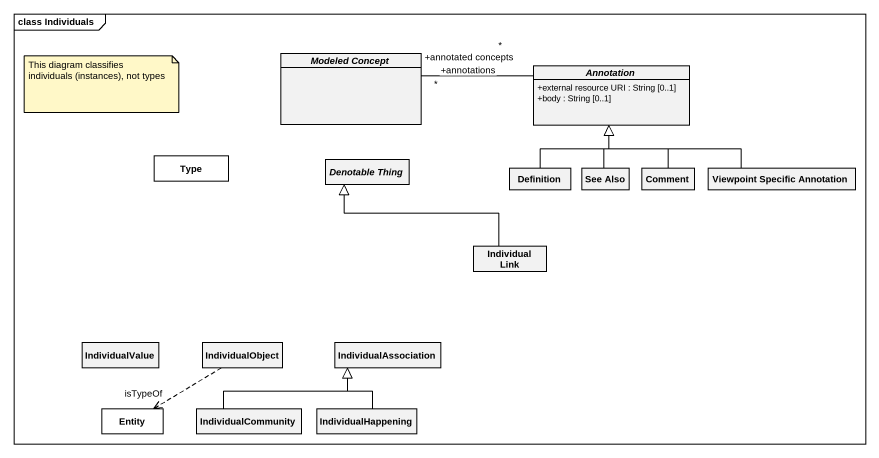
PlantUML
@startuml
mainframe class Individuals
hide circle
hide empty members
skinparam classAttributeIconSize 0
abstract class "Modeled Concept" as Modeled_Concept
abstract class "Annotation" as Annotation_ {
  +external resource URI : String [0..1]
  +body : String [0..1]
}
class Type #FFFFFF
abstract class "Denotable Thing" as Denotable_Thing
class Definition
class "See Also" as See_Also
class Comment
class "Viewpoint Specific Annotation" as Viewpoint_Specific
class "Individual Link" as Individual_Link
class IndividualValue
class IndividualObject
class IndividualAssociation
class "Entity" as Entity_ #FFFFFF
class IndividualCommunity
class IndividualHappening
Modeled_Concept "+annotated concepts\n*" -right- "+annotations\n*" Annotation_
Definition -up-|> Annotation_
See_Also -up-|> Annotation_
Comment -up-|> Annotation_
Viewpoint_Specific -left-|> Annotation_
Individual_Link -up-|> Denotable_Thing
IndividualObject ..> Entity_ : isTypeOf
IndividualCommunity -right-|> IndividualAssociation
IndividualHappening -up-|> IndividualAssociation
note as N1
  This diagram classifies individuals (instances), not types
end note
@enduml
